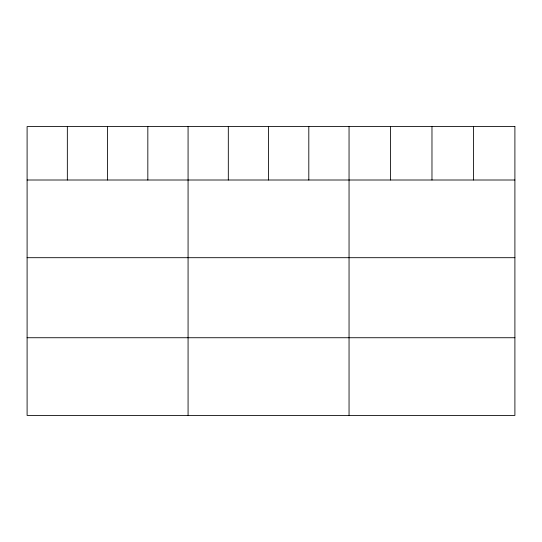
<?xml version="1.0" encoding="UTF-8"?>
<svg xmlns="http://www.w3.org/2000/svg" width="542" height="542" viewBox="0 0 542 542"><rect width="100%" height="100%" fill="white"/><g stroke="black" fill="none" stroke-linecap="round" stroke-linejoin="round"><path stroke-width="0.81" d="M27.1 180.005L514.9 180.005M27.1 257.694L514.9 257.694M27.1 337.734L514.9 337.734M473.437 126.577L473.437 180.005M431.974 126.577L431.974 180.005M390.511 126.577L390.511 180.005M349.048 126.577L349.048 415.423M308.805 126.577L308.805 180.005M268.561 126.577L268.561 180.005M228.317 126.577L228.317 180.005M188.074 126.577L188.074 415.423M147.831 126.577L147.831 180.005M107.587 126.577L107.587 180.005M67.344 126.577L67.344 180.005M514.9 126.577L27.1 126.577L27.1 415.423L514.9 415.423L514.9 126.577"/></g></svg>
